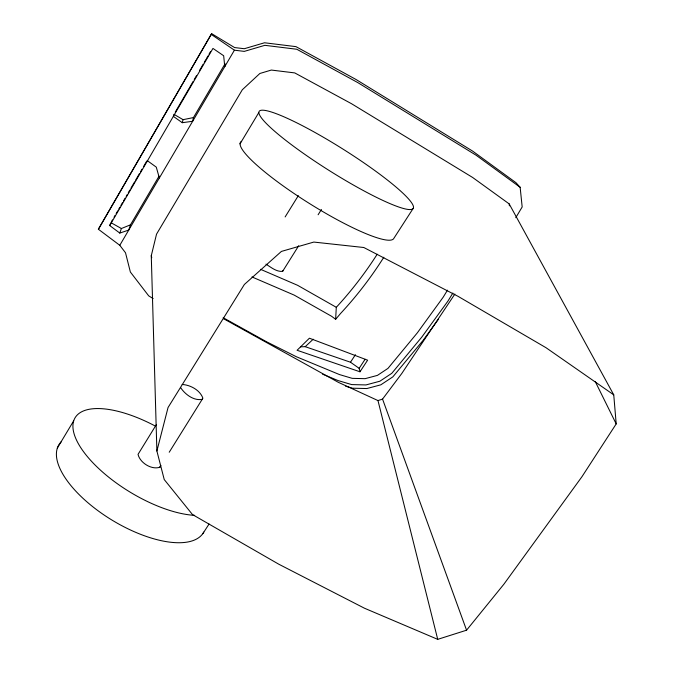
<?xml version="1.0" encoding="UTF-8"?>
<svg xmlns="http://www.w3.org/2000/svg" width="673" height="673" viewBox="0 0 673 673"><rect width="100%" height="100%" fill="white"/><g stroke="black" fill="none" stroke-linecap="round" stroke-linejoin="round"><path stroke-width="1.01" d="M251.971 276.948L294.202 295.111L331.621 316.293L335.634 319.305L336.298 307.3A426.69 400.755 45.2 0 0 377.2 254.209M153.15 298.593L148.699 295.859L130.369 272.018L125.514 252.787L119.794 245.3L98.384 229.249L211.642 33.65L234.574 47.556L244.291 48.725L264.539 42.769L295.969 46.639L356.051 79.498L472.572 151.072L515.981 182.703L520.145 187.287L522.172 206.964L515.779 217.69M159.064 176.141L130.486 224.807L128.728 230.082L119.786 233.068L109.724 225.564L212.954 48.414L223.672 55.75L224.757 66.635L225.06 63.75L193.454 117.573L192.655 121.275L182.29 122.696L173.356 116.37L173.769 115.007M151.274 255.732L156.531 234.154L242.33 89.736L259.862 73.483L271.328 70.059L294.749 72.911L351.542 103.726L472.606 177.453L509.192 203.902L613.751 394.849L616.199 423.906L581.977 476.677L503.892 584.198L466.566 630.197L437.719 639.35L364.438 608.207L278.74 564.184L192.495 514.576L164.237 479.563L156.885 450.994L151.274 255.732L151.753 257.7M156.885 450.994L168.048 407.527L244.366 284.477L281.398 251.424L313.811 242.07L363.824 247.513L458.061 296.339L546.022 347.714L613.751 394.849M182.29 122.696L183.073 119.668L193.454 117.573M119.786 233.068L121.401 228.526L130.486 224.807M265.961 264.144C270.95 267.257 276.426 271.942 282.61 271.387L282.887 270.605M109.724 225.564L110.49 223.604M98.384 229.249L211.642 33.65M169.217 452.248L202.901 398.197C200.041 390.163 190.442 384.948 182.181 384.476M156.22 424.84L138.032 454.368C139.976 462.788 151.475 470.057 159.812 467.255L160.393 466.01M111.407 221.728L112.458 219.911M114.04 217.202L115.1 215.385M116.151 213.577L117.733 210.859M118.784 209.051L119.844 207.234M120.896 205.433L122.486 202.708M123.538 200.907L125.119 198.182M126.171 196.381L127.231 194.556M128.282 192.756L129.872 190.03M130.915 188.23L134.617 181.878M135.668 180.086L139.37 173.727M140.413 171.935L142.003 169.201M143.576 166.509L146.756 161.049M175.241 112.147L179.733 104.441M179.994 103.995L184.444 96.357M184.739 95.852L189.155 88.272M189.492 87.7L191.771 83.78M192.125 83.174L193.185 81.357M194.236 79.549L196.482 75.696M199.511 70.488L201.193 67.611M201.622 66.871L203.204 64.154M204.264 62.345L205.904 59.527M206.375 58.719L207.957 56.002M209.009 54.193L210.615 51.442M119.794 245.3L234.414 50.189L244.282 51.384L264.859 45.327L296.793 49.255L357.817 82.611L476.097 155.219L520.145 187.287M57.306 448.117L73.668 420.869M258.769 112.643L240.025 143.862A90.434 15.126 32.1 0 1 241.607 141.33M447.486 290.156L443.179 297.214L417.403 332.756L387.985 368.375L377.435 375.383L365.103 378.672L352.206 378.352L339.529 374.592L296.364 356.732L266.912 341.968L223.175 317.715M452.862 293.058L447.949 301.075L421.862 337.013L391.762 373.338L379.85 381.229L365.961 384.931L351.668 384.586L338.065 380.565L322.527 374.154M285.125 216.942L298.324 195.658M159.812 467.255L160.914 465.489M282.61 271.387L298.694 245.729M318.11 214.763L321.442 209.454M202.792 533.723L209.059 524.031M413.054 208.596A91.04 12.737 32.2 0 1 290.307 143.837A91.04 12.737 32.2 0 1 305.197 127.155A91.04 12.737 32.2 0 1 413.054 208.596L393.528 238.848A90.434 15.126 32.1 0 1 312.003 205.097A90.434 15.126 32.1 0 1 240.101 143.904M300.486 346.814L305.222 346.679L350.49 362.225L355.42 354.705M359.979 371.79L367.618 360.19L309.412 338.208L297.079 350.271L359.979 371.79L359.155 368.324L365.119 359.264M454.889 294.034L401.823 373.431L382.55 399.097L377.974 400.578L338.334 382.323L223.411 318.623M438.434 319.28L423.149 340.311L392.83 376.88L380.825 384.821L366.835 388.548L352.442 388.203L345.594 386.176M335.634 319.305L340.715 313.315A427.978 402.429 44.8 0 0 383.829 257.229M305.222 346.679L313.223 339.217M202.422 399.282C194.051 401.192 184.991 394.378 180.591 387.555M260.518 269.309L297.626 285.318L336.298 307.3M110.877 222.628L121.401 228.526M173.971 114.326L183.073 119.668M211.448 34.55L234.414 50.189M350.49 362.225L359.155 368.324M147.48 160.771L156.279 167.131L159.35 177.966M595.277 381.616L616.199 423.906M382.55 399.097L466.566 630.197M377.974 400.578L437.719 639.35M509.192 203.902L509.402 205.837M154.899 425.841A85.092 34.954 31.4 0 0 73.155 423.166A85.092 34.954 31.4 0 0 142.802 499.223A85.092 34.954 31.4 0 0 194.648 515.341M61.428 441.581A84.571 36.763 31.3 0 0 125.119 527.396A84.571 36.763 31.3 0 0 203.784 532.082"/></g></svg>
